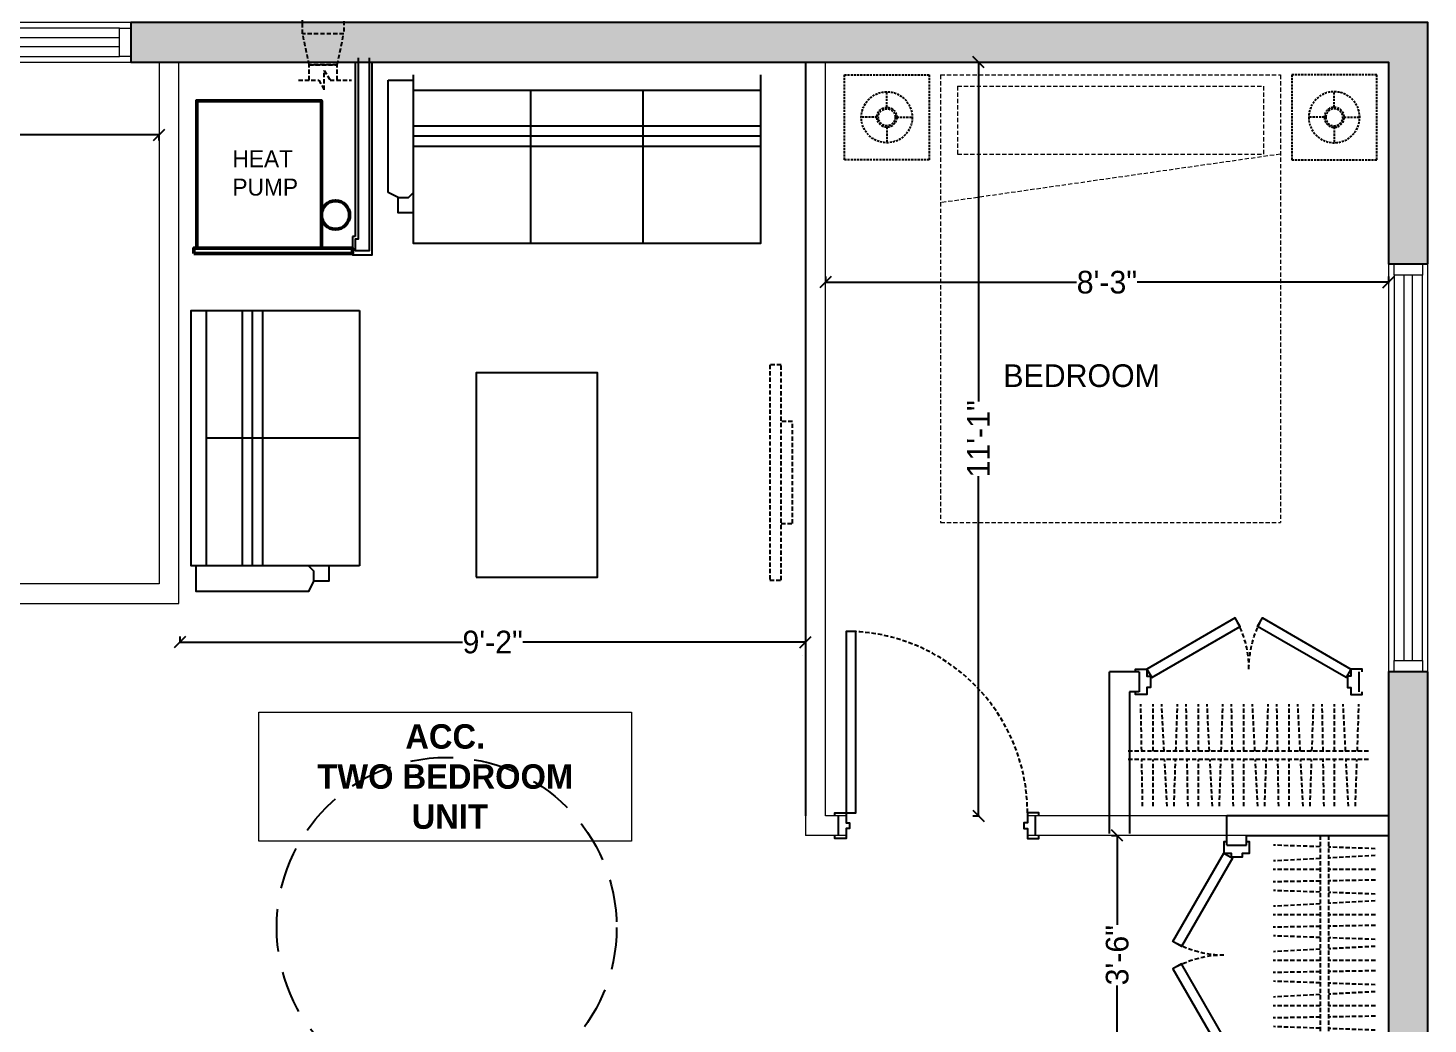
# Model space of a CAD drawing. Header units: inches. Extents: x 18646 to 39869, y 2287 to 7833.
# Drawn here: x 20947.2 to 21194.4, y 4372.1 to 4547.9 of the extents above; entities that cross this region are included whole.
import ezdxf

# ---------------------------------------------------------------- set-up
doc = ezdxf.new("R2010")
doc.units = ezdxf.units.IN
doc.header["$LTSCALE"] = 1.5
doc.header["$MEASUREMENT"] = 0
doc.header["$PDMODE"] = 3
doc.header["$PDSIZE"] = 4
doc.linetypes.add('22-016_Xref_2ND-6TH Floor Plan$0$DASHED', pattern=[0.75, 0.5, -0.25])
doc.linetypes.add('DASHED', pattern=[0.75, 0.5, -0.25])
for name, color, linetype in [('22-016_Xref_2ND-6TH Floor Plan$0$ANNO-NOTE', 4, 'Continuous'), ('22-016_Xref_2ND-6TH Floor Plan$0$DOOR', 4, 'Continuous'), ('22-016_Xref_2ND-6TH Floor Plan$0$DOOR-FINE', 250, 'DASHED'), ('22-016_Xref_2ND-6TH Floor Plan$0$FURNITURE', 253, 'DASHED'), ('22-016_Xref_2ND-6TH Floor Plan$0$FURNITURE-LIGHT', 252, 'DASHED'), ('22-016_Xref_2ND-6TH Floor Plan$0$MECH-HVAC', 253, 'Continuous'), ('22-016_Xref_2ND-6TH Floor Plan$0$WALL-INTERIOR', 6, 'Continuous'), ('22-016_Xref_2ND-6TH Floor Plan$0$WALL-STUD', 5, 'Continuous'), ('A-WALL', 4, 'Continuous'), ('I-FNSH-DIMS', 7, 'Continuous'), ('I-GLAZ', 6, 'Continuous'), ('WALL', 4, 'Continuous')]:
    doc.layers.add(name, color=color, linetype=linetype)
doc.layers.add('22-016_Xref_2ND-6TH Floor Plan$0$G-ANNO-TEXT', color=4, linetype='Continuous', lineweight=9)
doc.layers.add('22-016_Xref_2ND-6TH Floor Plan$0$MECHANICAL', color=5, linetype='Continuous', lineweight=50)
doc.styles.add('22-016_Xref_2ND-6TH Floor Plan$0$Century Gothic', font='GOTHIC.TTF', dxfattribs={"height": 12})
doc.styles.add('22-016_Xref_2ND-6TH Floor Plan$0$MAT-TAG', font='GOTHIC.TTF')
doc.styles.add('3 by 16', font='GOTHIC.TTF', dxfattribs={"height": 4})
doc.dimstyles.new('3 by 16', dxfattribs={"dimtxt": 4, "dimasz": 2, "dimexe": 0.18, "dimexo": 0.0625, "dimgap": 0.09, "dimtad": 0, "dimtoh": 1, "dimdec": 0, "dimzin": 0, "dimdsep": 46, "dimlunit": 4, "dimtxsty": '3 by 16', "dimblk": 'OBLIQUE', "dimcen": 0.09, "dimclrd": 256, "dimclrt": 256, "dimadec": 0, "dimazin": 0, "dimtfac": 1, "dimtdec": 0, "dimtofl": 0, "dimtmove": 0, "dimatfit": 3, "dimldrblk": 'OBLIQUE', "dimfxl": 1, "dimfxlon": 1, "dimtolj": 1, "dimtzin": 0, "dimlwd": -1, "dimarcsym": 0})

# ---------------------------------------------------------------- blocks, each defined once
blk = doc.blocks.new('22-016_Xref_2ND-6TH Floor Plan$0$HEAT PUMP')
at = {"layer": '22-016_Xref_2ND-6TH Floor Plan$0$MECHANICAL'}
for points in [[(24.68, 14.22), (25.64, 14.22), (25.64, 42.22), (24.68, 42.22)], [(25.64, 14.72), (25.64, 36.72), (51.64, 36.72), (51.64, 14.72)]]:
    blk.add_lwpolyline(points, close=True, dxfattribs=at)
blk.add_circle((31.47, 39.22), 2.5, dxfattribs=at)
blk = doc.blocks.new('*U113')
at = {"transparency": 33554636}
for p, q in [((0, 0.75), (42.47, 0.75)), ((0, -0.75), (42.47, -0.75))]:
    blk.add_line(p, q, dxfattribs=at)
for points in [[(1.97, 0.75), (1.69, 8.99)], [(4.04, 0.75), (4.47, 8.99)], [(6, 0.75), (6, 9)], [(8.01, 0.75), (8.16, 9)], [(9.97, 0.75), (9.69, 8.99)], [(12.04, 0.75), (12.47, 8.99)], [(14, 0.75), (14, 9)], [(16.01, 0.75), (16.16, 9)], [(17.97, 0.75), (17.69, 8.99)], [(20.04, 0.75), (20.47, 8.99)], [(22, 0.75), (22, 9)], [(24.01, 0.75), (24.16, 9)], [(25.97, 0.75), (25.69, 8.99)], [(28.04, 0.75), (28.47, 8.99)], [(30, 0.75), (30, 9)], [(32.01, 0.75), (32.16, 9)], [(33.97, 0.75), (33.69, 8.99)], [(36.04, 0.75), (36.47, 8.99)], [(38, 0.75), (38, 9)], [(40.01, 0.75), (40.16, 9)], [(2.31, -8.99), (2.03, -0.75)], [(3.53, -8.99), (3.96, -0.75)], [(6, -9), (6, -0.75)], [(7.84, -9), (7.99, -0.75)], [(10.31, -8.99), (10.03, -0.75)], [(11.53, -8.99), (11.96, -0.75)], [(14, -9), (14, -0.75)], [(15.84, -9), (15.99, -0.75)], [(18.31, -8.99), (18.03, -0.75)], [(19.53, -8.99), (19.96, -0.75)], [(22, -9), (22, -0.75)], [(23.84, -9), (23.99, -0.75)], [(26.31, -8.99), (26.03, -0.75)], [(27.53, -8.99), (27.96, -0.75)], [(30, -9), (30, -0.75)], [(31.84, -9), (31.99, -0.75)], [(34.31, -8.99), (34.03, -0.75)], [(35.53, -8.99), (35.96, -0.75)], [(38, -9), (38, -0.75)], [(39.84, -9), (39.99, -0.75)]]:
    blk.add_lwpolyline(points, dxfattribs=at)
blk = doc.blocks.new('*U114')
at = {"transparency": 33554636}
blk.add_lwpolyline([(1.38, 0.5), (2.25, -1.02), (17.84, 7.98), (16.96, 9.5)], close=True, dxfattribs=at)
blk.add_lwpolyline([(-0.62, 0), (-0.62, 0.5), (1.38, 0.5), (1.38, -0.75), (2, -0.75), (2, -2.75), (1.38, -2.75), (1.38, -4), (-0.62, -4), (-0.62, -3.5)], dxfattribs=at)
at = {"layer": '22-016_Xref_2ND-6TH Floor Plan$0$DOOR-FINE', "transparency": 33554636}
blk.add_arc((1.38, 0.5), 18, 0, 27.2137, dxfattribs=at)
at = {"layer": '22-016_Xref_2ND-6TH Floor Plan$0$WALL-INTERIOR', "transparency": 33554636}
blk.add_line((0, 0), (0, -3.5), dxfattribs=at)
blk = doc.blocks.new('22-016_Xref_2ND-6TH Floor Plan$0$Side 2')
for p, q in [((15, -11.5), (15, -6)), ((11.5, -15), (6, -15)), ((15, -18.5), (15, -24)), ((18.5, -15), (24, -15))]:
    blk.add_line(p, q)
blk.add_lwpolyline([(0, 0), (30, 0), (30, -30), (0, -30)], close=True)
for radius in [9, 3.5, 3]:
    blk.add_circle((15, -15), radius)
blk = doc.blocks.new('22-016_Xref_2ND-6TH Floor Plan$0$bed1')
at = {"lineweight": 13}
for p, q in [((0, -30), (0, 30)), ((0, 30), (79, 30)), ((14, 30), (22.58, -30)), ((79, -30), (79, 30)), ((2, -27), (2, 27)), ((2, 27), (14, 27)), ((14, -27), (14, 27)), ((2, -27), (14, -27)), ((0, -30), (79, -30)), ((0, -30), (79, -30))]:
    blk.add_line(p, q, dxfattribs=at)
at = {"lineweight": 13, "yscale": 0.5, "zscale": 0.5, "rotation": 270}
for p, xscale in [((15, 31.99), -0.5), ((15, -31.99), 0.5)]:
    blk.add_blockref('22-016_Xref_2ND-6TH Floor Plan$0$Side 2', p, dxfattribs=dict(at, xscale=xscale))
blk = doc.blocks.new('*U115')
at = {"transparency": 33554636}
blk.add_lwpolyline([(1.38, 0.5), (3.12, 0.5), (3.12, 32.5), (1.38, 32.5)], close=True, dxfattribs=at)
for points in [[(-0.62, 0), (-0.62, 0.5), (1.38, 0.5), (1.38, -1.25), (2, -1.25), (2, -2.25), (1.38, -2.25), (1.38, -4), (-0.62, -4), (-0.62, -3.5)], [(35.38, 0), (35.38, 0.5), (33.38, 0.5), (33.38, -1.25), (32.75, -1.25), (32.75, -2.25), (33.38, -2.25), (33.38, -4), (35.38, -4), (35.38, -3.5)]]:
    blk.add_lwpolyline(points, dxfattribs=at)
at = {"layer": '22-016_Xref_2ND-6TH Floor Plan$0$DOOR-FINE', "transparency": 33554636}
blk.add_arc((1.38, 0.5), 32, 0, 90, dxfattribs=at)
at = {"layer": '22-016_Xref_2ND-6TH Floor Plan$0$WALL-INTERIOR', "transparency": 33554636}
for p, q in [((0, 0), (0, -3.5)), ((34.75, 0), (34.75, -3.5))]:
    blk.add_line(p, q, dxfattribs=at)
blk = doc.blocks.new('_Oblique')
at = {"color": 0, "linetype": 'ByBlock', "lineweight": -2}
blk.add_line((-0.5, -0.5), (0.5, 0.5), dxfattribs=at)
blk = doc.blocks.new('*D184')
at = {"layer": 'Defpoints', "color": 0, "lineweight": 5, "transparency": 16777216}
for p in [(20834.1, 4529), (20834.1, 4449.8), (20970.36, 4449.8)]:
    blk.add_point(p, dxfattribs=at)
at = {"layer": 'I-FNSH-DIMS', "color": 0, "lineweight": -2, "transparency": 16777216}
for p, q in [((20834.1, 4528), (20834.1, 4529.18)), ((20970.36, 4528), (20970.36, 4529.18))]:
    blk.add_line(p, q, dxfattribs=at)
at = {"layer": 'I-FNSH-DIMS', "transparency": 16777216}
for p, q in [((20834.1, 4529), (20895.63, 4529)), ((20970.36, 4529), (20908.82, 4529))]:
    blk.add_line(p, q, dxfattribs=at)
at = {"layer": 'I-FNSH-DIMS', "transparency": 16777216, "xscale": 2, "yscale": 2, "zscale": 2, "rotation": 180}
blk.add_blockref('_Oblique', (20834.1, 4529), dxfattribs=at)
at = {"layer": 'I-FNSH-DIMS', "transparency": 16777216, "xscale": 2, "yscale": 2, "zscale": 2}
blk.add_blockref('_Oblique', (20970.36, 4529), dxfattribs=at)
at = {"layer": 'I-FNSH-DIMS', "lineweight": 5, "transparency": 16777216, "insert": (20902.23, 4529), "char_height": 4, "attachment_point": 5, "style": '3 by 16'}
blk.add_mtext('\\A1;11\'-4"', dxfattribs=at)
blk = doc.blocks.new('*D185')
at = {"layer": 'Defpoints', "color": 0, "lineweight": 5, "transparency": 16777216}
for p in [(20974, 4446.3), (21084.48, 4446.29), (21084.48, 4439.5)]:
    blk.add_point(p, dxfattribs=at)
at = {"layer": 'I-FNSH-DIMS', "color": 0, "lineweight": -2, "transparency": 16777216}
for p, q in [((20974, 4440.5), (20974, 4439.32)), ((21084.48, 4440.5), (21084.48, 4439.32))]:
    blk.add_line(p, q, dxfattribs=at)
at = {"layer": 'I-FNSH-DIMS', "transparency": 16777216}
for p, q in [((20974, 4439.5), (21023.93, 4439.5)), ((21084.48, 4439.5), (21034.55, 4439.5))]:
    blk.add_line(p, q, dxfattribs=at)
at = {"layer": 'I-FNSH-DIMS', "transparency": 16777216, "xscale": 2, "yscale": 2, "zscale": 2, "rotation": 180}
blk.add_blockref('_Oblique', (20974, 4439.5), dxfattribs=at)
at = {"layer": 'I-FNSH-DIMS', "transparency": 16777216, "xscale": 2, "yscale": 2, "zscale": 2}
blk.add_blockref('_Oblique', (21084.48, 4439.5), dxfattribs=at)
at = {"layer": 'I-FNSH-DIMS', "lineweight": 5, "transparency": 16777216, "insert": (21029.24, 4439.5), "char_height": 4, "attachment_point": 5, "style": '3 by 16'}
blk.add_mtext('\\A1;9\'-2"', dxfattribs=at)
blk = doc.blocks.new('*D186')
at = {"layer": 'Defpoints', "color": 0, "lineweight": 5, "transparency": 16777216}
for p in [(21087.99, 4506.26), (21187.35, 4506.26), (21087.99, 4503)]:
    blk.add_point(p, dxfattribs=at)
at = {"layer": 'I-FNSH-DIMS', "color": 0, "lineweight": -2, "transparency": 16777216}
for p, q in [((21087.99, 4504), (21087.99, 4502.82)), ((21187.35, 4504), (21187.35, 4502.82))]:
    blk.add_line(p, q, dxfattribs=at)
at = {"layer": 'I-FNSH-DIMS', "transparency": 16777216}
for p, q in [((21087.99, 4503), (21132.32, 4503)), ((21187.35, 4503), (21143.02, 4503))]:
    blk.add_line(p, q, dxfattribs=at)
at = {"layer": 'I-FNSH-DIMS', "transparency": 16777216, "xscale": 2, "yscale": 2, "zscale": 2, "rotation": 180}
blk.add_blockref('_Oblique', (21087.99, 4503), dxfattribs=at)
at = {"layer": 'I-FNSH-DIMS', "transparency": 16777216, "xscale": 2, "yscale": 2, "zscale": 2}
blk.add_blockref('_Oblique', (21187.35, 4503), dxfattribs=at)
at = {"layer": 'I-FNSH-DIMS', "lineweight": 5, "transparency": 16777216, "insert": (21137.67, 4503), "char_height": 4, "attachment_point": 5, "style": '3 by 16'}
blk.add_mtext('\\A1;8\'-3"', dxfattribs=at)
blk = doc.blocks.new('*D187')
at = {"layer": 'Defpoints', "color": 0, "lineweight": 5, "transparency": 16777216}
for p in [(21087.99, 4541.87), (21115, 4541.87), (21087.99, 4408.88)]:
    blk.add_point(p, dxfattribs=at)
at = {"layer": 'I-FNSH-DIMS', "color": 0, "lineweight": -2, "transparency": 16777216}
for p, q in [((21114, 4541.87), (21115.18, 4541.87)), ((21114, 4408.88), (21115.18, 4408.88))]:
    blk.add_line(p, q, dxfattribs=at)
at = {"layer": 'I-FNSH-DIMS', "transparency": 16777216}
for p, q in [((21115, 4541.87), (21115, 4481.97)), ((21115, 4408.88), (21115, 4468.78))]:
    blk.add_line(p, q, dxfattribs=at)
at = {"layer": 'I-FNSH-DIMS', "transparency": 16777216, "xscale": 2, "yscale": 2, "zscale": 2}
for p, rotation in [((21115, 4541.87), 90), ((21115, 4408.88), 270)]:
    blk.add_blockref('_Oblique', p, dxfattribs=dict(at, rotation=rotation))
at = {"layer": 'I-FNSH-DIMS', "lineweight": 5, "transparency": 16777216, "insert": (21115, 4475.38), "char_height": 4, "attachment_point": 5, "rotation": 90, "style": '3 by 16'}
blk.add_mtext('\\A1;11\'-1"', dxfattribs=at)
blk = doc.blocks.new('*D188')
at = {"layer": 'Defpoints', "color": 0, "lineweight": 5, "transparency": 16777216}
for p in [(21084.49, 4405.37), (21084.49, 4363.15), (21139.5, 4363.15)]:
    blk.add_point(p, dxfattribs=at)
at = {"layer": 'I-FNSH-DIMS', "color": 0, "lineweight": -2, "transparency": 16777216}
for p, q in [((21138.5, 4405.37), (21139.68, 4405.37)), ((21138.5, 4363.15), (21139.68, 4363.15))]:
    blk.add_line(p, q, dxfattribs=at)
at = {"layer": 'I-FNSH-DIMS', "transparency": 16777216}
for p, q in [((21139.5, 4405.37), (21139.5, 4389.61)), ((21139.5, 4363.15), (21139.5, 4378.91))]:
    blk.add_line(p, q, dxfattribs=at)
at = {"layer": 'I-FNSH-DIMS', "transparency": 16777216, "xscale": 2, "yscale": 2, "zscale": 2}
for p, rotation in [((21139.5, 4405.37), 90), ((21139.5, 4363.15), 270)]:
    blk.add_blockref('_Oblique', p, dxfattribs=dict(at, rotation=rotation))
at = {"layer": 'I-FNSH-DIMS', "lineweight": 5, "transparency": 16777216, "insert": (21139.5, 4384.26), "char_height": 4, "attachment_point": 5, "rotation": 90, "style": '3 by 16'}
blk.add_mtext('\\A1;3\'-6"', dxfattribs=at)

msp = doc.modelspace()

# ---------------------------------------------------------------- hatches: boundary and pattern name
at = {"layer": 'A-WALL', "lineweight": 5, "transparency": 33554636}
h = msp.add_hatch(color=8, dxfattribs=at)
h.dxf.hatch_style = 1
h.paths.add_polyline_path([(21194.35, 4506.26), (21194.35, 4548.87), (20965.36, 4548.87), (20965.36, 4541.87), (21187.35, 4541.87), (21187.35, 4506.26)])
h = msp.add_hatch(color=8, dxfattribs=at)
h.dxf.hatch_style = 1
h.paths.add_polyline_path([(21194.35, 4434.26), (21187.35, 4434.26), (21187.35, 4359.25), (21194.35, 4359.25)])

# ---------------------------------------------------------------- linework, layer by layer
at = {"transparency": 33554636}
for p, q in [((21010.78, 4518.87, 0), (21010.78, 4538.69, 0)), ((21010.78, 4538.69, 0), (21015.28, 4538.69, 0)), ((21015.28, 4536.89, 0), (21076.53, 4536.89, 0)), ((21036, 4509.87, 0), (21036, 4536.89, 0)), ((21055.81, 4509.87, 0), (21055.81, 4536.89, 0)), ((21076.53, 4530.58, 0), (21015.28, 4530.58, 0)), ((21076.53, 4528.78, 0), (21015.28, 4528.78, 0)), ((21076.53, 4526.98, 0), (21015.28, 4526.98, 0)), ((20978.71, 4452.96, 0), (20978.7, 4498, 0)), ((20985.01, 4498, 0), (20985.01, 4452.96, 0)), ((20986.81, 4498, 0), (20986.81, 4452.96, 0)), ((20988.61, 4498, 0), (20988.61, 4452.96, 0)), ((21005.73, 4475.48, 0), (20978.71, 4475.48, 0))]:
    msp.add_line(p, q, dxfattribs=at)
at = {"transparency": 33554636, "elevation": 0}
for points in [[(21076.53, 4539.59), (21076.53, 4509.87), (21015.28, 4509.87), (21015.28, 4539.59)], [(21015.28, 4515.27), (21012.58, 4515.27), (21012.58, 4517.97), (21010.78, 4518.87)], [(21012.58, 4517.97), (21014.38, 4517.97), (21015.28, 4518.87)], [(21005.73, 4452.96), (20976, 4452.96), (20976, 4498), (21005.73, 4498)], [(21005.73, 4498), (21005.73, 4452.96)], [(20996.72, 4452.96), (20997.62, 4452.06), (20997.62, 4450.26), (20996.72, 4448.46), (20976.9, 4448.46), (20976.9, 4452.96)], [(21000.32, 4452.96), (21000.32, 4450.26), (20997.62, 4450.26)]]:
    msp.add_lwpolyline(points, dxfattribs=at)
msp.add_lwpolyline([(21026.31, 4450.95), (21047.72, 4450.95), (21047.72, 4487.01), (21026.31, 4487.01)], close=True, dxfattribs=at)
at = {"layer": '22-016_Xref_2ND-6TH Floor Plan$0$FURNITURE', "lineweight": -3, "transparency": 33554636, "elevation": 0}
msp.add_lwpolyline([(21078.17, 4488.43), (21078.17, 4450.43), (21080.17, 4450.43), (21080.17, 4488.43)], close=True, dxfattribs=at)
msp.add_lwpolyline([(21080.17, 4460.43), (21082.17, 4460.43), (21082.17, 4478.43), (21080.17, 4478.43)], dxfattribs=at)
at = {"layer": '22-016_Xref_2ND-6TH Floor Plan$0$FURNITURE-LIGHT', "linetype": '22-016_Xref_2ND-6TH Floor Plan$0$DASHED', "lineweight": -3, "ltscale": 10, "transparency": 33554636}
msp.add_circle((21021.12, 4389.16, 0), 30, dxfattribs=at)
at = {"layer": '22-016_Xref_2ND-6TH Floor Plan$0$MECH-HVAC', "linetype": '22-016_Xref_2ND-6TH Floor Plan$0$DASHED', "transparency": 33554636}
for p, q in [((20996.87, 4541.38), (20995.7, 4546.84)), ((21001.79, 4541.38, 0), (21002.95, 4546.84, 0)), ((20996.87, 4538.68), (20996.87, 4541.38)), ((20996.87, 4541.38), (21001.79, 4541.38, 0)), ((21001.79, 4541.38, 0), (20996.87, 4541.38)), ((21001.79, 4538.68, 0), (21001.79, 4541.38, 0))]:
    msp.add_line(p, q, dxfattribs=at)
msp.add_lwpolyline([(21002.95, 4552.48), (21002.95, 4546.84), (20995.7, 4546.84), (20995.7, 4552.48)], close=True, dxfattribs=at)
at = {"layer": '22-016_Xref_2ND-6TH Floor Plan$0$MECH-HVAC', "linetype": '22-016_Xref_2ND-6TH Floor Plan$0$DASHED', "transparency": 33554636, "elevation": 0}
msp.add_lwpolyline([(20994.98, 4538.68), (20998.53, 4538.68), (20999.51, 4536.95), (20999.51, 4540.37), (21000.54, 4538.68), (21004.31, 4538.68)], dxfattribs=at)
at = {"layer": '22-016_Xref_2ND-6TH Floor Plan$0$WALL-INTERIOR', "transparency": 33554636}
for p, q in [((21004.99, 4541.87), (21004.99, 4511.09)), ((21004.99, 4511.09), (21004.49, 4511.09)), ((21083.98, 4437.13), (21083.98, 4437.13)), ((21138.13, 4405.73), (21138.13, 4434.26)), ((21143.35, 4434.26), (21138.13, 4434.26)), ((21141.63, 4430.76), (21141.63, 4405.73)), ((21143.35, 4430.76), (21141.63, 4430.76)), ((21187.35, 4408.87), (21158.83, 4408.87)), ((21158.83, 4403.65), (21158.83, 4408.87)), ((21162.33, 4405.37), (21187.35, 4405.37)), ((21162.33, 4403.65), (21162.33, 4405.37))]:
    msp.add_line(p, q, dxfattribs=at)
for points in [[(21004.49, 4511.09), (21004.49, 4507.84), (21007.99, 4507.84), (21007.99, 4541.87), (21020.25, 4541.87)], [(21084.49, 4541.87), (21084.48, 4408.87)]]:
    msp.add_lwpolyline(points, dxfattribs=at)
at = {"layer": '22-016_Xref_2ND-6TH Floor Plan$0$WALL-STUD', "transparency": 33554636}
msp.add_line((21084.48, 4436.63), (21084.48, 4436.63), dxfattribs=at)
msp.add_lwpolyline([(21005.49, 4542.62), (21005.49, 4510.59), (21004.99, 4510.59), (21004.99, 4508.59), (21007.49, 4508.59), (21007.49, 4542.62)], dxfattribs=at)
at = {"layer": 'A-WALL', "lineweight": 5, "transparency": 33554636}
for p, q in [((20970.36, 4541.87), (20970.36, 4449.8)), ((20973.86, 4446.3), (20973.86, 4541.87)), ((21084.49, 4541.87), (21084.49, 4405.37)), ((21087.99, 4408.88), (21087.99, 4541.87)), ((20970.36, 4449.8), (20941.85, 4449.8)), ((20941.35, 4446.3), (20973.86, 4446.3)), ((21091.61, 4408.88), (21087.99, 4408.88)), ((21187.35, 4408.87), (21123.64, 4408.88)), ((21091.61, 4405.37), (21084.49, 4405.37)), ((21187.35, 4405.37), (21123.64, 4405.37))]:
    msp.add_line(p, q, dxfattribs=at)
at = {"layer": 'I-GLAZ', "color": 6, "lineweight": 5, "ltscale": 0.05, "transparency": 33554636}
for points in [[(20893.36, 4548.87), (20893.36, 4541.87), (20965.36, 4541.87), (20965.36, 4548.87)], [(20963.36, 4542.87), (20963.36, 4547.87), (20895.36, 4547.87), (20895.36, 4542.87)], [(20963.36, 4542.87), (20963.36, 4547.87), (20965.36, 4547.87), (20965.36, 4542.87)], [(20895.36, 4544.62), (20963.36, 4544.62), (20963.36, 4546.12), (20895.36, 4546.12)], [(21194.35, 4506.26), (21187.35, 4506.26), (21187.35, 4434.26), (21194.35, 4434.26)], [(21188.35, 4506.26), (21193.35, 4506.26), (21193.35, 4504.26), (21188.35, 4504.26)], [(21188.35, 4436.26), (21193.35, 4436.26), (21193.35, 4504.26), (21188.35, 4504.26)], [(21190.1, 4504.26), (21190.1, 4436.26), (21191.6, 4436.26), (21191.6, 4504.26)], [(21188.35, 4436.26), (21193.35, 4436.26), (21193.35, 4434.26), (21188.35, 4434.26)]]:
    msp.add_lwpolyline(points, close=True, dxfattribs=at)
at = {"layer": 'WALL', "ltscale": 0.1, "transparency": 33554636}
msp.add_lwpolyline([(21194.35, 4506.26), (21194.35, 4548.87), (20965.36, 4548.87), (20965.36, 4541.87), (21187.35, 4541.87), (21187.35, 4506.26), (21194.35, 4506.26)], dxfattribs=at)
msp.add_lwpolyline([(21194.35, 4434.26), (21187.35, 4434.26), (21187.35, 4359.25), (21194.35, 4359.25)], close=True, dxfattribs=at)

# ---------------------------------------------------------------- block references
at = {"layer": '22-016_Xref_2ND-6TH Floor Plan$0$DOOR', "transparency": 33554636}
for name, p, xscale, yscale, zscale, rotation in [('*U114', (21143.35, 4434.26), 1.000757998480004, 1.000757998480004, 1.000757998480004, 0.0009521936874187267), ('*U114', (21182.13, 4434.26), -1.000757998480004, 1.000757998480004, 1.000757998480004, 359.9990478063125), ('*U115', (21090.24, 4408.88), 1.000755996964005, 1.000755996964005, 1.000755996964005, 0.0005935975649398496), ('*U114', (21158.83, 4403.65), -1.000757998480004, 1.000757998480004, 1.000757998480004, 89.99904780631257), ('*U114', (21158.83, 4364.87), 1.000757998480004, 1.000757998480004, 1.000757998480004, 90.00095219368743)]:
    msp.add_blockref(name, p, dxfattribs=dict(at, xscale=xscale, yscale=yscale, zscale=zscale, rotation=rotation))
at = {"layer": '22-016_Xref_2ND-6TH Floor Plan$0$FURNITURE-LIGHT', "transparency": 33554636, "xscale": -1.000755996964007, "yscale": 1.000755996964007, "zscale": 1.000755996964007}
for p, rotation in [((21183.85, 4419.54), 359.9990478063156), ((21176.05, 4405.37), 89.99904780631562)]:
    msp.add_blockref('*U113', p, dxfattribs=dict(at, rotation=rotation))
at = {"layer": '22-016_Xref_2ND-6TH Floor Plan$0$MECHANICAL', "transparency": 33554636, "xscale": -1, "rotation": 270}
msp.add_blockref('22-016_Xref_2ND-6TH Floor Plan$0$HEAT PUMP', (20962.28, 4483.41), dxfattribs=at)

# ---------------------------------------------------------------- texts
at = {"layer": '22-016_Xref_2ND-6TH Floor Plan$0$ANNO-NOTE', "transparency": 33554636, "insert": (21133.2, 4486.5), "char_height": 4, "attachment_point": 5, "style": '22-016_Xref_2ND-6TH Floor Plan$0$MAT-TAG', "bg_fill": 2}
msp.add_mtext_dynamic_manual_height_columns('\\pxqc;{\\fCentury Gothic|b0|i0|c0|p34;BEDROOM}', width=36.3702, gutter_width=0.391, heights=[0], dxfattribs=at)
at = {"layer": '22-016_Xref_2ND-6TH Floor Plan$0$G-ANNO-TEXT', "lineweight": 18, "transparency": 33554636, "insert": (21020.87, 4406.5, 0), "char_height": 4.3113, "width": 61.4681, "attachment_point": 8, "line_spacing_factor": 0.984117, "style": '22-016_Xref_2ND-6TH Floor Plan$0$Century Gothic', "bg_fill": 16, "box_fill_scale": 1.5, "bg_fill_color": 256, "bg_fill_transparency": 0}
msp.add_mtext('{\\fCentury Gothic|b1|i0|c0|p34;ACC.\\PTWO BEDROOM\\P UNIT}', dxfattribs=at)
at = {"layer": '22-016_Xref_2ND-6TH Floor Plan$0$MECHANICAL', "transparency": 33554636, "insert": (20983.3, 4518.26), "char_height": 3, "attachment_point": 7, "style": '22-016_Xref_2ND-6TH Floor Plan$0$MAT-TAG'}
msp.add_mtext_dynamic_manual_height_columns('HEAT PUMP', width=1.4062, gutter_width=1, heights=[0], dxfattribs=at)

# ---------------------------------------------------------------- dimensions: what is measured, and where the dimension line sits
at = {"layer": 'I-FNSH-DIMS', "lineweight": 5, "transparency": 33554636}
for base, p1, p2, picture, middle in [((20834.1, 4529), (20970.36, 4449.8), (20834.1, 4449.8), '*D184', (20902.23, 4529)), ((21087.99, 4503), (21187.35, 4506.26), (21087.99, 4506.26), '*D186', (21137.67, 4503)), ((21084.48, 4439.5), (20974, 4446.3), (21084.48, 4446.29), '*D185', (21029.24, 4439.5))]:
    dim = msp.add_linear_dim(base=base, p1=p1, p2=p2, dimstyle='3 by 16', dxfattribs=at)
    dim.commit()
    dim.dimension.update_dxf_attribs({"geometry": picture, "text_midpoint": middle})
dim = msp.add_linear_dim(base=(21139.5, 4363.15), p1=(21084.49, 4405.37), p2=(21084.49, 4363.15), angle=90, dimstyle='3 by 16', dxfattribs=at)
dim.commit()
dim.dimension.update_dxf_attribs({"geometry": '*D188', "text_midpoint": (21139.5, 4384.26)})

# ---------------------------------------------------------------- next in the draw order: block references
at = {"layer": '22-016_Xref_2ND-6TH Floor Plan$0$FURNITURE-LIGHT', "transparency": 33554636, "rotation": 270.0000000000015}
msp.add_blockref('22-016_Xref_2ND-6TH Floor Plan$0$bed1', (21138.31, 4539.62), dxfattribs=at)

# ---------------------------------------------------------------- next in the draw order: dimensions: what is measured, and where the dimension line sits
at = {"layer": 'I-FNSH-DIMS', "lineweight": 5, "transparency": 33554636}
dim = msp.add_linear_dim(base=(21115, 4541.87), p1=(21087.99, 4408.88), p2=(21087.99, 4541.87), angle=90, dimstyle='3 by 16', dxfattribs=at)
dim.commit()
dim.dimension.update_dxf_attribs({"geometry": '*D187', "text_midpoint": (21115, 4475.38)})

doc.saveas('drawing.dxf')
